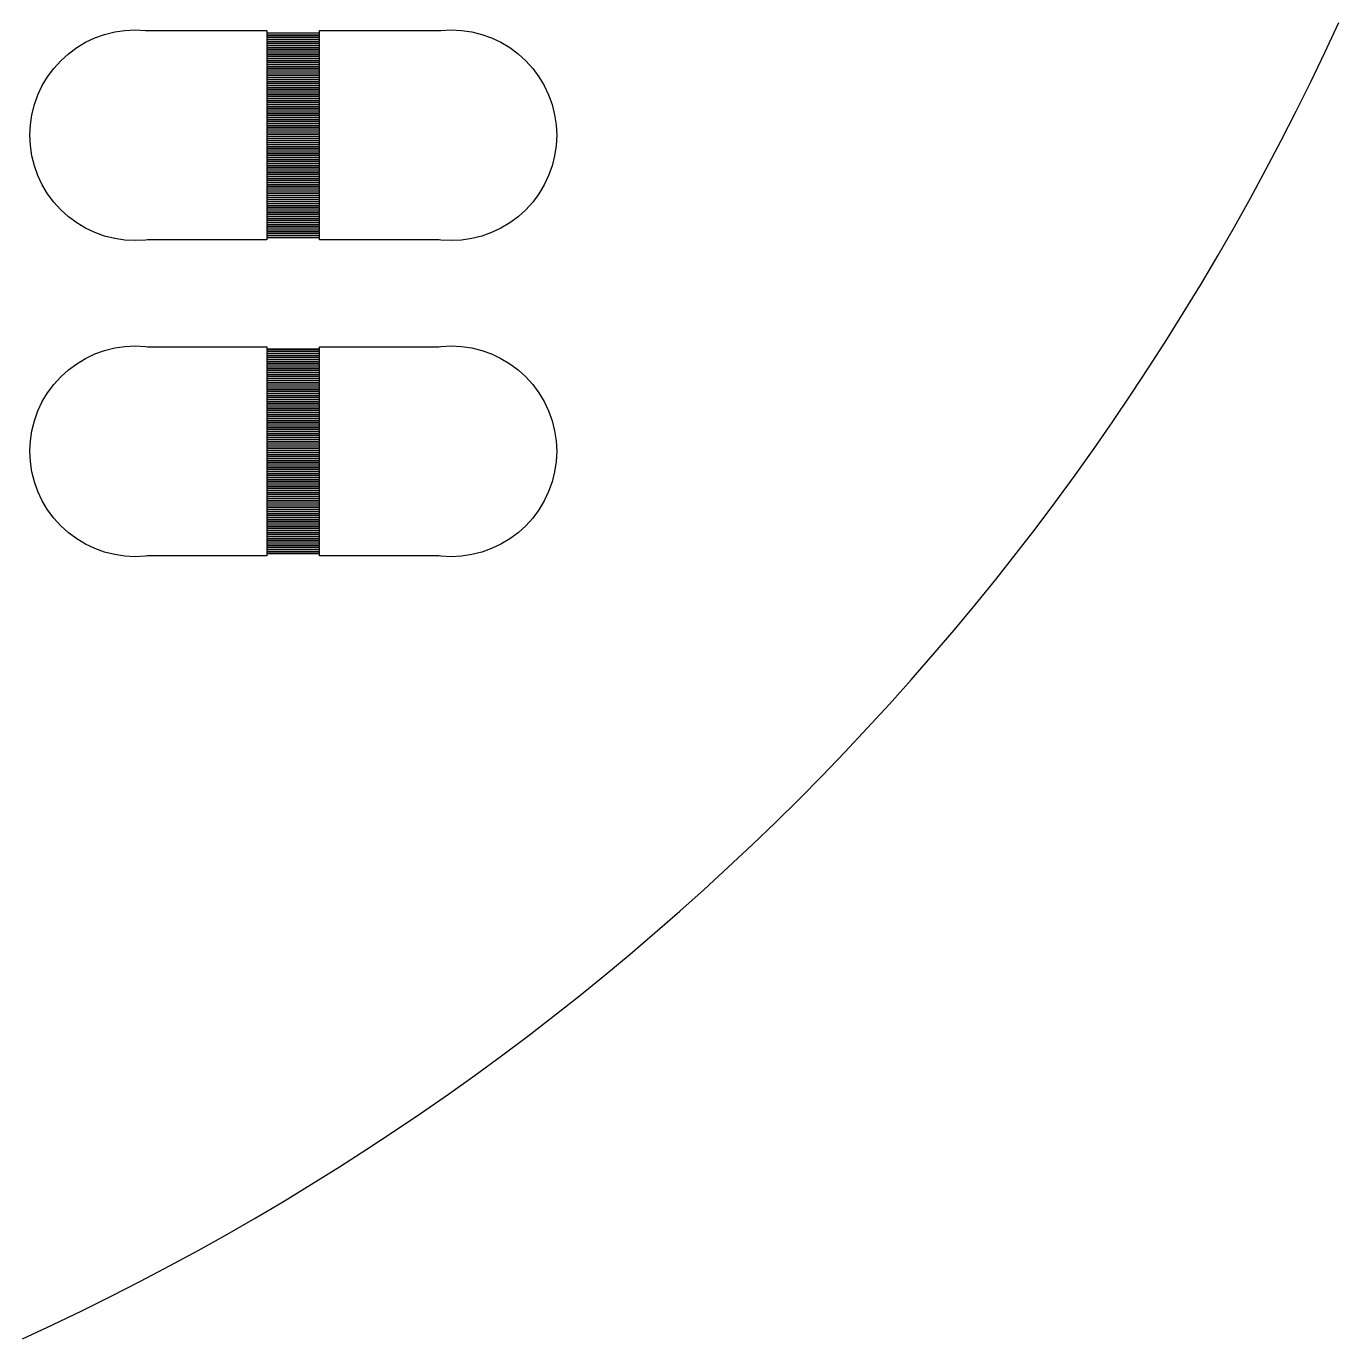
# Model space of a CAD drawing. Extents: x -18 to 83, y -18 to 83.
# Drawn here: x 53.43 to 78.34, y -13.84 to 11.07 of the extents above; entities that cross this region are included whole.
import ezdxf

# ---------------------------------------------------------------- set-up
doc = ezdxf.new("R2010")
doc.units = 0

msp = doc.modelspace()

# ---------------------------------------------------------------- linework, layer by layer
for p, q in [((55.1098, 10.9616), (55.304, 10.9904)), ((55.304, 10.9904), (55.5, 11)), ((55.5, 11), (55.696, 10.9904)), ((55.696, 10.9904), (55.7323, 10.985)), ((55.7323, 10.985), (58, 10.985)), ((58, 10.985), (58, 10.945)), ((59, 10.945), (59, 10.985)), ((59, 10.985), (61.2677, 10.985)), ((61.2677, 10.985), (61.304, 10.9904)), ((61.304, 10.9904), (61.5, 11)), ((61.5, 11), (61.696, 10.9904)), ((61.696, 10.9904), (61.8902, 10.9616)), ((78.0822, 10.573), (78.3448, 11.137)), ((54.3889, 10.6629), (54.5572, 10.7638)), ((54.5572, 10.7638), (54.7346, 10.8477)), ((54.7346, 10.8477), (54.9194, 10.9139)), ((54.9194, 10.9139), (55.1098, 10.9616)), ((58, 10.945), (59, 10.945)), ((59, 10.935), (58, 10.935)), ((58, 10.935), (58, 10.905)), ((58, 10.905), (59, 10.905)), ((59, 10.895), (58, 10.895)), ((58, 10.895), (58, 10.865)), ((58, 10.865), (59, 10.865)), ((59, 10.855), (58, 10.855)), ((58, 10.855), (58, 10.825)), ((58, 10.825), (59, 10.825)), ((59, 10.815), (58, 10.815)), ((58, 10.815), (58, 10.785)), ((58, 10.785), (59, 10.785)), ((59, 10.775), (58, 10.775)), ((58, 10.775), (58, 10.745)), ((58, 10.745), (59, 10.745)), ((59, 10.735), (58, 10.735)), ((58, 10.735), (58, 10.705)), ((59, 10.905), (59, 10.935)), ((59, 10.865), (59, 10.895)), ((59, 10.825), (59, 10.855)), ((59, 10.785), (59, 10.815)), ((59, 10.745), (59, 10.775)), ((59, 10.705), (59, 10.735)), ((61.8902, 10.9616), (62.0806, 10.9139)), ((62.0806, 10.9139), (62.2654, 10.8477)), ((62.2654, 10.8477), (62.4428, 10.7638)), ((62.4428, 10.7638), (62.6111, 10.6629)), ((54.0858, 10.4142), (54.2312, 10.546)), ((54.2312, 10.546), (54.3889, 10.6629)), ((58, 10.705), (59, 10.705)), ((59, 10.695), (58, 10.695)), ((58, 10.695), (58, 10.665)), ((58, 10.665), (59, 10.665)), ((59, 10.655), (58, 10.655)), ((58, 10.655), (58, 10.625)), ((58, 10.625), (59, 10.625)), ((59, 10.615), (58, 10.615)), ((58, 10.615), (58, 10.585)), ((58, 10.585), (59, 10.585)), ((59, 10.575), (58, 10.575)), ((58, 10.575), (58, 10.545)), ((58, 10.545), (59, 10.545)), ((59, 10.535), (58, 10.535)), ((58, 10.535), (58, 10.505)), ((58, 10.505), (59, 10.505)), ((59, 10.495), (58, 10.495)), ((58, 10.495), (58, 10.465)), ((58, 10.465), (59, 10.465)), ((59, 10.665), (59, 10.695)), ((59, 10.625), (59, 10.655)), ((59, 10.585), (59, 10.615)), ((59, 10.545), (59, 10.575)), ((59, 10.505), (59, 10.535)), ((59, 10.465), (59, 10.495)), ((62.6111, 10.6629), (62.7688, 10.546)), ((62.7688, 10.546), (62.9142, 10.4142)), ((77.8128, 10.0121), (78.0822, 10.573)), ((53.8371, 10.1111), (53.954, 10.2688)), ((53.954, 10.2688), (54.0858, 10.4142)), ((59, 10.455), (58, 10.455)), ((58, 10.455), (58, 10.425)), ((58, 10.425), (59, 10.425)), ((59, 10.415), (58, 10.415)), ((58, 10.415), (58, 10.385)), ((58, 10.385), (59, 10.385)), ((59, 10.375), (58, 10.375)), ((58, 10.375), (58, 10.345)), ((58, 10.345), (59, 10.345)), ((59, 10.335), (58, 10.335)), ((58, 10.335), (58, 10.305)), ((58, 10.305), (59, 10.305)), ((59, 10.295), (58, 10.295)), ((58, 10.295), (58, 10.265)), ((58, 10.265), (59, 10.265)), ((59, 10.255), (58, 10.255)), ((58, 10.255), (58, 10.225)), ((58, 10.225), (59, 10.225)), ((59, 10.215), (58, 10.215)), ((58, 10.215), (58, 10.185)), ((59, 10.425), (59, 10.455)), ((59, 10.385), (59, 10.415)), ((59, 10.345), (59, 10.375)), ((59, 10.305), (59, 10.335)), ((59, 10.265), (59, 10.295)), ((59, 10.225), (59, 10.255)), ((59, 10.185), (59, 10.215)), ((62.9142, 10.4142), (63.046, 10.2688)), ((63.046, 10.2688), (63.1629, 10.1111)), ((53.7362, 9.94278), (53.8371, 10.1111)), ((58, 10.185), (59, 10.185)), ((59, 10.175), (58, 10.175)), ((58, 10.175), (58, 10.145)), ((58, 10.145), (59, 10.145)), ((59, 10.135), (58, 10.135)), ((58, 10.135), (58, 10.105)), ((58, 10.105), (59, 10.105)), ((59, 10.095), (58, 10.095)), ((58, 10.095), (58, 10.065)), ((58, 10.065), (59, 10.065)), ((59, 10.055), (58, 10.055)), ((58, 10.055), (58, 10.025)), ((58, 10.025), (59, 10.025)), ((59, 10.015), (58, 10.015)), ((58, 10.015), (58, 9.98499)), ((58, 9.98499), (59, 9.98499)), ((59, 9.97499), (58, 9.97499)), ((58, 9.97499), (58, 9.94499)), ((59, 10.145), (59, 10.175)), ((59, 10.105), (59, 10.135)), ((59, 10.065), (59, 10.095)), ((59, 10.025), (59, 10.055)), ((59, 9.98499), (59, 10.015)), ((59, 9.94499), (59, 9.97499)), ((63.1629, 10.1111), (63.2638, 9.94278)), ((77.5365, 9.4547), (77.8128, 10.0121)), ((53.5861, 9.58057), (53.6523, 9.76537)), ((53.6523, 9.76537), (53.7362, 9.94278)), ((58, 9.94499), (59, 9.94499)), ((59, 9.935), (58, 9.935)), ((58, 9.935), (58, 9.905)), ((58, 9.905), (59, 9.905)), ((59, 9.89499), (58, 9.89499)), ((58, 9.89499), (58, 9.86499)), ((58, 9.86499), (59, 9.86499)), ((59, 9.855), (58, 9.855)), ((58, 9.855), (58, 9.825)), ((58, 9.825), (59, 9.825)), ((59, 9.81499), (58, 9.81499)), ((58, 9.81499), (58, 9.78499)), ((58, 9.78499), (59, 9.78499)), ((59, 9.77499), (58, 9.77499)), ((58, 9.77499), (58, 9.745)), ((58, 9.745), (59, 9.745)), ((59, 9.73499), (58, 9.73499)), ((58, 9.73499), (58, 9.70499)), ((59, 9.905), (59, 9.935)), ((59, 9.86499), (59, 9.89499)), ((59, 9.825), (59, 9.855)), ((59, 9.78499), (59, 9.81499)), ((59, 9.745), (59, 9.77499)), ((59, 9.70499), (59, 9.73499)), ((63.2638, 9.94278), (63.3477, 9.76537)), ((63.3477, 9.76537), (63.4139, 9.58057)), ((53.5384, 9.39017), (53.5861, 9.58057)), ((58, 9.70499), (59, 9.70499)), ((59, 9.69499), (58, 9.69499)), ((58, 9.69499), (58, 9.66499)), ((58, 9.66499), (59, 9.66499)), ((59, 9.655), (58, 9.655)), ((58, 9.655), (58, 9.625)), ((58, 9.625), (59, 9.625)), ((59, 9.61499), (58, 9.61499)), ((58, 9.61499), (58, 9.58499)), ((58, 9.58499), (59, 9.58499)), ((59, 9.575), (58, 9.575)), ((58, 9.575), (58, 9.545)), ((58, 9.545), (59, 9.545)), ((59, 9.53499), (58, 9.53499)), ((58, 9.53499), (58, 9.50499)), ((58, 9.50499), (59, 9.50499)), ((59, 9.495), (58, 9.495)), ((58, 9.495), (58, 9.465)), ((59, 9.66499), (59, 9.69499)), ((59, 9.625), (59, 9.655)), ((59, 9.58499), (59, 9.61499)), ((59, 9.545), (59, 9.575)), ((59, 9.50499), (59, 9.53499)), ((59, 9.465), (59, 9.495)), ((63.4139, 9.58057), (63.4616, 9.39017)), ((53.5096, 9.19603), (53.5384, 9.39017)), ((58, 9.465), (59, 9.465)), ((59, 9.45499), (58, 9.45499)), ((58, 9.45499), (58, 9.42499)), ((58, 9.42499), (59, 9.42499)), ((59, 9.41499), (58, 9.41499)), ((58, 9.41499), (58, 9.38499)), ((58, 9.38499), (59, 9.38499)), ((59, 9.375), (58, 9.375)), ((58, 9.375), (58, 9.34499)), ((58, 9.34499), (59, 9.34499)), ((59, 9.33499), (58, 9.33499)), ((58, 9.33499), (58, 9.30499)), ((58, 9.30499), (59, 9.30499)), ((59, 9.295), (58, 9.295)), ((58, 9.295), (58, 9.265)), ((58, 9.265), (59, 9.265)), ((59, 9.25499), (58, 9.25499)), ((58, 9.25499), (58, 9.22499)), ((58, 9.22499), (59, 9.22499)), ((59, 9.42499), (59, 9.45499)), ((59, 9.38499), (59, 9.41499)), ((59, 9.34499), (59, 9.375)), ((59, 9.30499), (59, 9.33499)), ((59, 9.265), (59, 9.295)), ((59, 9.22499), (59, 9.25499)), ((63.4616, 9.39017), (63.4904, 9.19603)), ((77.2533, 8.90068), (77.5365, 9.4547)), ((53.5, 9), (53.5096, 9.19603)), ((53.5096, 8.80397), (53.5, 9)), ((59, 9.215), (58, 9.215)), ((58, 9.215), (58, 9.185)), ((58, 9.185), (59, 9.185)), ((59, 9.17499), (58, 9.17499)), ((58, 9.17499), (58, 9.14499)), ((58, 9.14499), (59, 9.14499)), ((59, 9.13499), (58, 9.13499)), ((58, 9.13499), (58, 9.105)), ((58, 9.105), (59, 9.105)), ((59, 9.09499), (58, 9.09499)), ((58, 9.09499), (58, 9.06499)), ((58, 9.06499), (59, 9.06499)), ((59, 9.05499), (58, 9.05499)), ((58, 9.05499), (58, 9.02499)), ((58, 9.02499), (59, 9.02499)), ((59, 9.015), (58, 9.015)), ((58, 9.015), (58, 8.985)), ((58, 8.985), (59, 8.985)), ((59, 8.97501), (58, 8.97501)), ((58, 8.97501), (58, 8.94501)), ((59, 9.185), (59, 9.215)), ((59, 9.14499), (59, 9.17499)), ((59, 9.105), (59, 9.13499)), ((59, 9.06499), (59, 9.09499)), ((59, 9.02499), (59, 9.05499)), ((59, 8.985), (59, 9.015)), ((59, 8.94501), (59, 8.97501)), ((63.4904, 9.19603), (63.5, 9)), ((63.5, 9), (63.4904, 8.80397)), ((53.5384, 8.60983), (53.5096, 8.80397)), ((58, 8.94501), (59, 8.94501)), ((59, 8.93501), (58, 8.93501)), ((58, 8.93501), (58, 8.90501)), ((58, 8.90501), (59, 8.90501)), ((59, 8.895), (58, 8.895)), ((58, 8.895), (58, 8.86501)), ((58, 8.86501), (59, 8.86501)), ((59, 8.85501), (58, 8.85501)), ((58, 8.85501), (58, 8.82501)), ((58, 8.82501), (59, 8.82501)), ((59, 8.815), (58, 8.815)), ((58, 8.815), (58, 8.785)), ((58, 8.785), (59, 8.785)), ((59, 8.77501), (58, 8.77501)), ((58, 8.77501), (58, 8.74501)), ((58, 8.74501), (59, 8.74501)), ((59, 8.735), (58, 8.735)), ((58, 8.735), (58, 8.705)), ((59, 8.90501), (59, 8.93501)), ((59, 8.86501), (59, 8.895)), ((59, 8.82501), (59, 8.85501)), ((59, 8.785), (59, 8.815)), ((59, 8.74501), (59, 8.77501)), ((59, 8.705), (59, 8.735)), ((63.4904, 8.80397), (63.4616, 8.60983)), ((76.9634, 8.35017), (77.2533, 8.90068)), ((53.5861, 8.41943), (53.5384, 8.60983)), ((58, 8.705), (59, 8.705)), ((59, 8.69501), (58, 8.69501)), ((58, 8.69501), (58, 8.66501)), ((58, 8.66501), (59, 8.66501)), ((59, 8.65501), (58, 8.65501)), ((58, 8.65501), (58, 8.625)), ((58, 8.625), (59, 8.625)), ((59, 8.61501), (58, 8.61501)), ((58, 8.61501), (58, 8.58501)), ((58, 8.58501), (59, 8.58501)), ((59, 8.57501), (58, 8.57501)), ((58, 8.57501), (58, 8.54501)), ((58, 8.54501), (59, 8.54501)), ((59, 8.535), (58, 8.535)), ((58, 8.535), (58, 8.505)), ((58, 8.505), (59, 8.505)), ((59, 8.49501), (58, 8.49501)), ((58, 8.49501), (58, 8.46501)), ((59, 8.66501), (59, 8.69501)), ((59, 8.625), (59, 8.65501)), ((59, 8.58501), (59, 8.61501)), ((59, 8.54501), (59, 8.57501)), ((59, 8.505), (59, 8.535)), ((59, 8.46501), (59, 8.49501)), ((63.4616, 8.60983), (63.4139, 8.41943)), ((53.6523, 8.23463), (53.5861, 8.41943)), ((53.7362, 8.05722), (53.6523, 8.23463)), ((58, 8.46501), (59, 8.46501)), ((59, 8.455), (58, 8.455)), ((58, 8.455), (58, 8.425)), ((58, 8.425), (59, 8.425)), ((59, 8.41501), (58, 8.41501)), ((58, 8.41501), (58, 8.38501)), ((58, 8.38501), (59, 8.38501)), ((59, 8.375), (58, 8.375)), ((58, 8.375), (58, 8.345)), ((58, 8.345), (59, 8.345)), ((59, 8.33501), (58, 8.33501)), ((58, 8.33501), (58, 8.30501)), ((58, 8.30501), (59, 8.30501)), ((59, 8.29501), (58, 8.29501)), ((58, 8.29501), (58, 8.26501)), ((58, 8.26501), (59, 8.26501)), ((59, 8.255), (58, 8.255)), ((58, 8.255), (58, 8.22501)), ((58, 8.22501), (59, 8.22501)), ((59, 8.425), (59, 8.455)), ((59, 8.38501), (59, 8.41501)), ((59, 8.345), (59, 8.375)), ((59, 8.30501), (59, 8.33501)), ((59, 8.26501), (59, 8.29501)), ((59, 8.22501), (59, 8.255)), ((63.3477, 8.23463), (63.2638, 8.05722)), ((63.4139, 8.41943), (63.3477, 8.23463)), ((76.6667, 7.80327), (76.9634, 8.35017)), ((53.8371, 7.88887), (53.7362, 8.05722)), ((59, 8.21501), (58, 8.21501)), ((58, 8.21501), (58, 8.18501)), ((58, 8.18501), (59, 8.18501)), ((59, 8.175), (58, 8.175)), ((58, 8.175), (58, 8.145)), ((58, 8.145), (59, 8.145)), ((59, 8.13501), (58, 8.13501)), ((58, 8.13501), (58, 8.10501)), ((58, 8.10501), (59, 8.10501)), ((59, 8.095), (58, 8.095)), ((58, 8.095), (58, 8.065)), ((58, 8.065), (59, 8.065)), ((59, 8.05501), (58, 8.05501)), ((58, 8.05501), (58, 8.02501)), ((58, 8.02501), (59, 8.02501)), ((59, 8.01501), (58, 8.01501)), ((58, 8.01501), (58, 7.985)), ((58, 7.985), (59, 7.985)), ((59, 7.97501), (58, 7.97501)), ((58, 7.97501), (58, 7.94501)), ((59, 8.18501), (59, 8.21501)), ((59, 8.145), (59, 8.175)), ((59, 8.10501), (59, 8.13501)), ((59, 8.065), (59, 8.095)), ((59, 8.02501), (59, 8.05501)), ((59, 7.985), (59, 8.01501)), ((59, 7.94501), (59, 7.97501)), ((63.2638, 8.05722), (63.1629, 7.88887)), ((53.954, 7.73122), (53.8371, 7.88887)), ((54.0858, 7.5858), (53.954, 7.73122)), ((58, 7.94501), (59, 7.94501)), ((59, 7.93501), (58, 7.93501)), ((58, 7.93501), (58, 7.90501)), ((58, 7.90501), (59, 7.90501)), ((59, 7.895), (58, 7.895)), ((58, 7.895), (58, 7.86501)), ((58, 7.86501), (59, 7.86501)), ((59, 7.85501), (58, 7.85501)), ((58, 7.85501), (58, 7.82501)), ((58, 7.82501), (59, 7.82501)), ((59, 7.815), (58, 7.815)), ((58, 7.815), (58, 7.785)), ((58, 7.785), (59, 7.785)), ((59, 7.77501), (58, 7.77501)), ((58, 7.77501), (58, 7.74501)), ((58, 7.74501), (59, 7.74501)), ((59, 7.735), (58, 7.735)), ((58, 7.735), (58, 7.705)), ((59, 7.90501), (59, 7.93501)), ((59, 7.86501), (59, 7.895)), ((59, 7.82501), (59, 7.85501)), ((59, 7.785), (59, 7.815)), ((59, 7.74501), (59, 7.77501)), ((59, 7.705), (59, 7.735)), ((63.046, 7.73122), (62.9142, 7.5858)), ((63.1629, 7.88887), (63.046, 7.73122)), ((76.3634, 7.26006), (76.6667, 7.80327)), ((54.2312, 7.45398), (54.0858, 7.5858)), ((58, 7.705), (59, 7.705)), ((59, 7.69501), (58, 7.69501)), ((58, 7.69501), (58, 7.66501)), ((58, 7.66501), (59, 7.66501)), ((59, 7.65501), (58, 7.65501)), ((58, 7.65501), (58, 7.625)), ((58, 7.625), (59, 7.625)), ((59, 7.61501), (58, 7.61501)), ((58, 7.61501), (58, 7.58501)), ((58, 7.58501), (59, 7.58501)), ((59, 7.57501), (58, 7.57501)), ((58, 7.57501), (58, 7.54501)), ((58, 7.54501), (59, 7.54501)), ((59, 7.535), (58, 7.535)), ((58, 7.535), (58, 7.505)), ((58, 7.505), (59, 7.505)), ((59, 7.49501), (58, 7.49501)), ((58, 7.49501), (58, 7.46501)), ((59, 7.66501), (59, 7.69501)), ((59, 7.625), (59, 7.65501)), ((59, 7.58501), (59, 7.61501)), ((59, 7.54501), (59, 7.57501)), ((59, 7.505), (59, 7.535)), ((59, 7.46501), (59, 7.49501)), ((62.9142, 7.5858), (62.7688, 7.45398)), ((54.3889, 7.33707), (54.2312, 7.45398)), ((54.5572, 7.23616), (54.3889, 7.33707)), ((54.7346, 7.15225), (54.5572, 7.23616)), ((58, 7.46501), (59, 7.46501)), ((59, 7.455), (58, 7.455)), ((58, 7.455), (58, 7.425)), ((58, 7.425), (59, 7.425)), ((59, 7.41501), (58, 7.41501)), ((58, 7.41501), (58, 7.38501)), ((58, 7.38501), (59, 7.38501)), ((59, 7.375), (58, 7.375)), ((58, 7.375), (58, 7.345)), ((58, 7.345), (59, 7.345)), ((59, 7.33501), (58, 7.33501)), ((58, 7.33501), (58, 7.30501)), ((58, 7.30501), (59, 7.30501)), ((59, 7.29501), (58, 7.29501)), ((58, 7.29501), (58, 7.26501)), ((58, 7.26501), (59, 7.26501)), ((59, 7.255), (58, 7.255)), ((58, 7.255), (58, 7.22501)), ((58, 7.22501), (59, 7.22501)), ((59, 7.425), (59, 7.455)), ((59, 7.38501), (59, 7.41501)), ((59, 7.345), (59, 7.375)), ((59, 7.30501), (59, 7.33501)), ((59, 7.26501), (59, 7.29501)), ((59, 7.22501), (59, 7.255)), ((62.4428, 7.23616), (62.2654, 7.15225)), ((62.6111, 7.33707), (62.4428, 7.23616)), ((62.7688, 7.45398), (62.6111, 7.33707)), ((76.0534, 6.7206), (76.3634, 7.26006)), ((54.9194, 7.08612), (54.7346, 7.15225)), ((55.1098, 7.03844), (54.9194, 7.08612)), ((55.304, 7.00964), (55.1098, 7.03844)), ((55.5, 7), (55.304, 7.00964)), ((55.696, 7.00964), (55.5, 7)), ((55.7323, 7.01501), (55.696, 7.00964)), ((58, 7.01501), (55.7323, 7.01501)), ((59, 7.21501), (58, 7.21501)), ((58, 7.21501), (58, 7.18501)), ((58, 7.18501), (59, 7.18501)), ((59, 7.175), (58, 7.175)), ((58, 7.175), (58, 7.145)), ((58, 7.145), (59, 7.145)), ((59, 7.13501), (58, 7.13501)), ((58, 7.13501), (58, 7.10501)), ((58, 7.10501), (59, 7.10501)), ((59, 7.095), (58, 7.095)), ((58, 7.095), (58, 7.065)), ((58, 7.065), (59, 7.065)), ((59, 7.05501), (58, 7.05501)), ((58, 7.05501), (58, 7.01501)), ((59, 7.18501), (59, 7.21501)), ((59, 7.145), (59, 7.175)), ((59, 7.10501), (59, 7.13501)), ((59, 7.065), (59, 7.095)), ((59, 7.01501), (59, 7.05501)), ((61.2677, 7.01501), (59, 7.01501)), ((61.304, 7.00964), (61.2677, 7.01501)), ((61.5, 7), (61.304, 7.00964)), ((61.696, 7.00964), (61.5, 7)), ((61.8902, 7.03844), (61.696, 7.00964)), ((62.0806, 7.08612), (61.8902, 7.03844)), ((62.2654, 7.15225), (62.0806, 7.08612)), ((75.7368, 6.18498), (76.0534, 6.7206)), ((75.4137, 5.65329), (75.7368, 6.18498)), ((75.0841, 5.12561), (75.4137, 5.65329)), ((55.1098, 4.96156), (55.304, 4.99036)), ((55.304, 4.99036), (55.5, 5)), ((55.5, 5), (55.696, 4.99036)), ((55.696, 4.99036), (55.7323, 4.98499)), ((55.7323, 4.98499), (58, 4.98499)), ((58, 4.98499), (58, 4.94499)), ((59, 4.94499), (59, 4.98499)), ((59, 4.98499), (61.2677, 4.98499)), ((61.2677, 4.98499), (61.304, 4.99036)), ((61.304, 4.99036), (61.5, 5)), ((61.5, 5), (61.696, 4.99036)), ((61.696, 4.99036), (61.8902, 4.96156)), ((74.748, 4.60202), (75.0841, 5.12561)), ((54.3889, 4.66293), (54.5572, 4.76384)), ((54.5572, 4.76384), (54.7346, 4.84775)), ((54.7346, 4.84775), (54.9194, 4.91388)), ((54.9194, 4.91388), (55.1098, 4.96156)), ((58, 4.94499), (59, 4.94499)), ((59, 4.935), (58, 4.935)), ((58, 4.935), (58, 4.905)), ((58, 4.905), (59, 4.905)), ((59, 4.89499), (58, 4.89499)), ((58, 4.89499), (58, 4.86499)), ((58, 4.86499), (59, 4.86499)), ((59, 4.855), (58, 4.855)), ((58, 4.855), (58, 4.825)), ((58, 4.825), (59, 4.825)), ((59, 4.81499), (58, 4.81499)), ((58, 4.81499), (58, 4.78499)), ((58, 4.78499), (59, 4.78499)), ((59, 4.77499), (58, 4.77499)), ((58, 4.77499), (58, 4.745)), ((58, 4.745), (59, 4.745)), ((59, 4.73499), (58, 4.73499)), ((58, 4.73499), (58, 4.70499)), ((59, 4.905), (59, 4.935)), ((59, 4.86499), (59, 4.89499)), ((59, 4.825), (59, 4.855)), ((59, 4.78499), (59, 4.81499)), ((59, 4.745), (59, 4.77499)), ((59, 4.70499), (59, 4.73499)), ((61.8902, 4.96156), (62.0806, 4.91388)), ((62.0806, 4.91388), (62.2654, 4.84775)), ((62.2654, 4.84775), (62.4428, 4.76384)), ((62.4428, 4.76384), (62.6111, 4.66293)), ((54.0858, 4.4142), (54.2312, 4.54602)), ((54.2312, 4.54602), (54.3889, 4.66293)), ((58, 4.70499), (59, 4.70499)), ((59, 4.69499), (58, 4.69499)), ((58, 4.69499), (58, 4.66499)), ((58, 4.66499), (59, 4.66499)), ((59, 4.655), (58, 4.655)), ((58, 4.655), (58, 4.625)), ((58, 4.625), (59, 4.625)), ((59, 4.61499), (58, 4.61499)), ((58, 4.61499), (58, 4.58499)), ((58, 4.58499), (59, 4.58499)), ((59, 4.575), (58, 4.575)), ((58, 4.575), (58, 4.545)), ((58, 4.545), (59, 4.545)), ((59, 4.53499), (58, 4.53499)), ((58, 4.53499), (58, 4.50499)), ((58, 4.50499), (59, 4.50499)), ((59, 4.495), (58, 4.495)), ((58, 4.495), (58, 4.465)), ((59, 4.66499), (59, 4.69499)), ((59, 4.625), (59, 4.655)), ((59, 4.58499), (59, 4.61499)), ((59, 4.545), (59, 4.575)), ((59, 4.50499), (59, 4.53499)), ((59, 4.465), (59, 4.495)), ((62.6111, 4.66293), (62.7688, 4.54602)), ((62.7688, 4.54602), (62.9142, 4.4142)), ((74.4055, 4.08258), (74.748, 4.60202)), ((53.8371, 4.11113), (53.954, 4.26878)), ((53.954, 4.26878), (54.0858, 4.4142)), ((58, 4.465), (59, 4.465)), ((59, 4.45499), (58, 4.45499)), ((58, 4.45499), (58, 4.42499)), ((58, 4.42499), (59, 4.42499)), ((59, 4.41499), (58, 4.41499)), ((58, 4.41499), (58, 4.38499)), ((58, 4.38499), (59, 4.38499)), ((59, 4.375), (58, 4.375)), ((58, 4.375), (58, 4.34499)), ((58, 4.34499), (59, 4.34499)), ((59, 4.33499), (58, 4.33499)), ((58, 4.33499), (58, 4.30499)), ((58, 4.30499), (59, 4.30499)), ((59, 4.295), (58, 4.295)), ((58, 4.295), (58, 4.265)), ((58, 4.265), (59, 4.265)), ((59, 4.25499), (58, 4.25499)), ((58, 4.25499), (58, 4.22499)), ((59, 4.42499), (59, 4.45499)), ((59, 4.38499), (59, 4.41499)), ((59, 4.34499), (59, 4.375)), ((59, 4.30499), (59, 4.33499)), ((59, 4.265), (59, 4.295)), ((59, 4.22499), (59, 4.25499)), ((62.9142, 4.4142), (63.046, 4.26878)), ((63.046, 4.26878), (63.1629, 4.11113)), ((53.7362, 3.94278), (53.8371, 4.11113)), ((58, 4.22499), (59, 4.22499)), ((59, 4.215), (58, 4.215)), ((58, 4.215), (58, 4.185)), ((58, 4.185), (59, 4.185)), ((59, 4.17499), (58, 4.17499)), ((58, 4.17499), (58, 4.14499)), ((58, 4.14499), (59, 4.14499)), ((59, 4.13499), (58, 4.13499)), ((58, 4.13499), (58, 4.105)), ((58, 4.105), (59, 4.105)), ((59, 4.09499), (58, 4.09499)), ((58, 4.09499), (58, 4.06499)), ((58, 4.06499), (59, 4.06499)), ((59, 4.05499), (58, 4.05499)), ((58, 4.05499), (58, 4.02499)), ((58, 4.02499), (59, 4.02499)), ((59, 4.015), (58, 4.015)), ((58, 4.015), (58, 3.98499)), ((59, 4.185), (59, 4.215)), ((59, 4.14499), (59, 4.17499)), ((59, 4.105), (59, 4.13499)), ((59, 4.06499), (59, 4.09499)), ((59, 4.02499), (59, 4.05499)), ((59, 3.98499), (59, 4.015)), ((63.1629, 4.11113), (63.2638, 3.94278)), ((74.0567, 3.56738), (74.4055, 4.08258)), ((53.5861, 3.58057), (53.6523, 3.76537)), ((53.6523, 3.76537), (53.7362, 3.94278)), ((58, 3.98499), (59, 3.98499)), ((59, 3.97499), (58, 3.97499)), ((58, 3.97499), (58, 3.94499)), ((58, 3.94499), (59, 3.94499)), ((59, 3.935), (58, 3.935)), ((58, 3.935), (58, 3.905)), ((58, 3.905), (59, 3.905)), ((59, 3.89499), (58, 3.89499)), ((58, 3.89499), (58, 3.86499)), ((58, 3.86499), (59, 3.86499)), ((59, 3.855), (58, 3.855)), ((58, 3.855), (58, 3.825)), ((58, 3.825), (59, 3.825)), ((59, 3.81499), (58, 3.81499)), ((58, 3.81499), (58, 3.78499)), ((58, 3.78499), (59, 3.78499)), ((59, 3.77499), (58, 3.77499)), ((58, 3.77499), (58, 3.745)), ((58, 3.745), (59, 3.745)), ((59, 3.94499), (59, 3.97499)), ((59, 3.905), (59, 3.935)), ((59, 3.86499), (59, 3.89499)), ((59, 3.825), (59, 3.855)), ((59, 3.78499), (59, 3.81499)), ((59, 3.745), (59, 3.77499)), ((63.2638, 3.94278), (63.3477, 3.76537)), ((63.3477, 3.76537), (63.4139, 3.58057)), ((53.5384, 3.39017), (53.5861, 3.58057)), ((59, 3.73499), (58, 3.73499)), ((58, 3.73499), (58, 3.70499)), ((58, 3.70499), (59, 3.70499)), ((59, 3.69499), (58, 3.69499)), ((58, 3.69499), (58, 3.66499)), ((58, 3.66499), (59, 3.66499)), ((59, 3.655), (58, 3.655)), ((58, 3.655), (58, 3.625)), ((58, 3.625), (59, 3.625)), ((59, 3.61499), (58, 3.61499)), ((58, 3.61499), (58, 3.58499)), ((58, 3.58499), (59, 3.58499)), ((59, 3.575), (58, 3.575)), ((58, 3.575), (58, 3.545)), ((58, 3.545), (59, 3.545)), ((59, 3.53499), (58, 3.53499)), ((58, 3.53499), (58, 3.50499)), ((58, 3.50499), (59, 3.50499)), ((59, 3.495), (58, 3.495)), ((58, 3.495), (58, 3.465)), ((59, 3.70499), (59, 3.73499)), ((59, 3.66499), (59, 3.69499)), ((59, 3.625), (59, 3.655)), ((59, 3.58499), (59, 3.61499)), ((59, 3.545), (59, 3.575)), ((59, 3.50499), (59, 3.53499)), ((59, 3.465), (59, 3.495)), ((63.4139, 3.58057), (63.4616, 3.39017)), ((73.7015, 3.05652), (74.0567, 3.56738)), ((53.5096, 3.19603), (53.5384, 3.39017)), ((58, 3.465), (59, 3.465)), ((59, 3.45499), (58, 3.45499)), ((58, 3.45499), (58, 3.42499)), ((58, 3.42499), (59, 3.42499)), ((59, 3.41499), (58, 3.41499)), ((58, 3.41499), (58, 3.38499)), ((58, 3.38499), (59, 3.38499)), ((59, 3.375), (58, 3.375)), ((58, 3.375), (58, 3.34499)), ((58, 3.34499), (59, 3.34499)), ((59, 3.33499), (58, 3.33499)), ((58, 3.33499), (58, 3.30499)), ((58, 3.30499), (59, 3.30499)), ((59, 3.295), (58, 3.295)), ((58, 3.295), (58, 3.265)), ((58, 3.265), (59, 3.265)), ((59, 3.25499), (58, 3.25499)), ((58, 3.25499), (58, 3.22499)), ((59, 3.42499), (59, 3.45499)), ((59, 3.38499), (59, 3.41499)), ((59, 3.34499), (59, 3.375)), ((59, 3.30499), (59, 3.33499)), ((59, 3.265), (59, 3.295)), ((59, 3.22499), (59, 3.25499)), ((63.4616, 3.39017), (63.4904, 3.19603)), ((53.5, 3), (53.5096, 3.19603)), ((53.5096, 2.80397), (53.5, 3)), ((58, 3.22499), (59, 3.22499)), ((59, 3.215), (58, 3.215)), ((58, 3.215), (58, 3.185)), ((58, 3.185), (59, 3.185)), ((59, 3.17499), (58, 3.17499)), ((58, 3.17499), (58, 3.14499)), ((58, 3.14499), (59, 3.14499)), ((59, 3.13499), (58, 3.13499)), ((58, 3.13499), (58, 3.105)), ((58, 3.105), (59, 3.105)), ((59, 3.09499), (58, 3.09499)), ((58, 3.09499), (58, 3.06499)), ((58, 3.06499), (59, 3.06499)), ((59, 3.05499), (58, 3.05499)), ((58, 3.05499), (58, 3.02499)), ((58, 3.02499), (59, 3.02499)), ((59, 3.015), (58, 3.015)), ((58, 3.015), (58, 2.985)), ((59, 3.185), (59, 3.215)), ((59, 3.14499), (59, 3.17499)), ((59, 3.105), (59, 3.13499)), ((59, 3.06499), (59, 3.09499)), ((59, 3.02499), (59, 3.05499)), ((59, 2.985), (59, 3.015)), ((63.4904, 3.19603), (63.5, 3)), ((63.5, 3), (63.4904, 2.80397)), ((73.3402, 2.55003), (73.7015, 3.05652)), ((53.5384, 2.60983), (53.5096, 2.80397)), ((58, 2.985), (59, 2.985)), ((59, 2.97501), (58, 2.97501)), ((58, 2.97501), (58, 2.94501)), ((58, 2.94501), (59, 2.94501)), ((59, 2.93501), (58, 2.93501)), ((58, 2.93501), (58, 2.90501)), ((58, 2.90501), (59, 2.90501)), ((59, 2.895), (58, 2.895)), ((58, 2.895), (58, 2.86501)), ((58, 2.86501), (59, 2.86501)), ((59, 2.85501), (58, 2.85501)), ((58, 2.85501), (58, 2.82501)), ((58, 2.82501), (59, 2.82501)), ((59, 2.815), (58, 2.815)), ((58, 2.815), (58, 2.785)), ((58, 2.785), (59, 2.785)), ((59, 2.77501), (58, 2.77501)), ((58, 2.77501), (58, 2.74501)), ((58, 2.74501), (59, 2.74501)), ((59, 2.94501), (59, 2.97501)), ((59, 2.90501), (59, 2.93501)), ((59, 2.86501), (59, 2.895)), ((59, 2.82501), (59, 2.85501)), ((59, 2.785), (59, 2.815)), ((59, 2.74501), (59, 2.77501)), ((63.4904, 2.80397), (63.4616, 2.60983)), ((53.5861, 2.41943), (53.5384, 2.60983)), ((59, 2.735), (58, 2.735)), ((58, 2.735), (58, 2.705)), ((58, 2.705), (59, 2.705)), ((59, 2.69501), (58, 2.69501)), ((58, 2.69501), (58, 2.66501)), ((58, 2.66501), (59, 2.66501)), ((59, 2.65501), (58, 2.65501)), ((58, 2.65501), (58, 2.625)), ((58, 2.625), (59, 2.625)), ((59, 2.61501), (58, 2.61501)), ((58, 2.61501), (58, 2.58501)), ((58, 2.58501), (59, 2.58501)), ((59, 2.57501), (58, 2.57501)), ((58, 2.57501), (58, 2.54501)), ((58, 2.54501), (59, 2.54501)), ((59, 2.535), (58, 2.535)), ((58, 2.535), (58, 2.505)), ((58, 2.505), (59, 2.505)), ((59, 2.49501), (58, 2.49501)), ((58, 2.49501), (58, 2.46501)), ((59, 2.705), (59, 2.735)), ((59, 2.66501), (59, 2.69501)), ((59, 2.625), (59, 2.65501)), ((59, 2.58501), (59, 2.61501)), ((59, 2.54501), (59, 2.57501)), ((59, 2.505), (59, 2.535)), ((59, 2.46501), (59, 2.49501)), ((63.4616, 2.60983), (63.4139, 2.41943)), ((72.9726, 2.04803), (73.3402, 2.55003)), ((53.6523, 2.23463), (53.5861, 2.41943)), ((58, 2.46501), (59, 2.46501)), ((59, 2.455), (58, 2.455)), ((58, 2.455), (58, 2.425)), ((58, 2.425), (59, 2.425)), ((59, 2.41501), (58, 2.41501)), ((58, 2.41501), (58, 2.38501)), ((58, 2.38501), (59, 2.38501)), ((59, 2.375), (58, 2.375)), ((58, 2.375), (58, 2.345)), ((58, 2.345), (59, 2.345)), ((59, 2.33501), (58, 2.33501)), ((58, 2.33501), (58, 2.30501)), ((58, 2.30501), (59, 2.30501)), ((59, 2.29501), (58, 2.29501)), ((58, 2.29501), (58, 2.26501)), ((58, 2.26501), (59, 2.26501)), ((59, 2.255), (58, 2.255)), ((58, 2.255), (58, 2.22501)), ((59, 2.425), (59, 2.455)), ((59, 2.38501), (59, 2.41501)), ((59, 2.345), (59, 2.375)), ((59, 2.30501), (59, 2.33501)), ((59, 2.26501), (59, 2.29501)), ((59, 2.22501), (59, 2.255)), ((63.4139, 2.41943), (63.3477, 2.23463)), ((53.7362, 2.05722), (53.6523, 2.23463)), ((53.8371, 1.88887), (53.7362, 2.05722)), ((58, 2.22501), (59, 2.22501)), ((59, 2.21501), (58, 2.21501)), ((58, 2.21501), (58, 2.18501)), ((58, 2.18501), (59, 2.18501)), ((59, 2.175), (58, 2.175)), ((58, 2.175), (58, 2.145)), ((58, 2.145), (59, 2.145)), ((59, 2.13501), (58, 2.13501)), ((58, 2.13501), (58, 2.10501)), ((58, 2.10501), (59, 2.10501)), ((59, 2.095), (58, 2.095)), ((58, 2.095), (58, 2.065)), ((58, 2.065), (59, 2.065)), ((59, 2.05501), (58, 2.05501)), ((58, 2.05501), (58, 2.02501)), ((58, 2.02501), (59, 2.02501)), ((59, 2.01501), (58, 2.01501)), ((58, 2.01501), (58, 1.985)), ((59, 2.18501), (59, 2.21501)), ((59, 2.145), (59, 2.175)), ((59, 2.10501), (59, 2.13501)), ((59, 2.065), (59, 2.095)), ((59, 2.02501), (59, 2.05501)), ((59, 1.985), (59, 2.01501)), ((63.2638, 2.05722), (63.1629, 1.88887)), ((63.3477, 2.23463), (63.2638, 2.05722)), ((72.5989, 1.55058), (72.9726, 2.04803)), ((53.954, 1.73122), (53.8371, 1.88887)), ((58, 1.985), (59, 1.985)), ((59, 1.97501), (58, 1.97501)), ((58, 1.97501), (58, 1.94501)), ((58, 1.94501), (59, 1.94501)), ((59, 1.93501), (58, 1.93501)), ((58, 1.93501), (58, 1.90501)), ((58, 1.90501), (59, 1.90501)), ((59, 1.895), (58, 1.895)), ((58, 1.895), (58, 1.86501)), ((58, 1.86501), (59, 1.86501)), ((59, 1.85501), (58, 1.85501)), ((58, 1.85501), (58, 1.82501)), ((58, 1.82501), (59, 1.82501)), ((59, 1.815), (58, 1.815)), ((58, 1.815), (58, 1.785)), ((58, 1.785), (59, 1.785)), ((59, 1.77501), (58, 1.77501)), ((58, 1.77501), (58, 1.74501)), ((58, 1.74501), (59, 1.74501)), ((59, 1.94501), (59, 1.97501)), ((59, 1.90501), (59, 1.93501)), ((59, 1.86501), (59, 1.895)), ((59, 1.82501), (59, 1.85501)), ((59, 1.785), (59, 1.815)), ((59, 1.74501), (59, 1.77501)), ((63.1629, 1.88887), (63.046, 1.73122)), ((54.0858, 1.5858), (53.954, 1.73122)), ((54.2312, 1.45398), (54.0858, 1.5858)), ((59, 1.735), (58, 1.735)), ((58, 1.735), (58, 1.705)), ((58, 1.705), (59, 1.705)), ((59, 1.69501), (58, 1.69501)), ((58, 1.69501), (58, 1.66501)), ((58, 1.66501), (59, 1.66501)), ((59, 1.65501), (58, 1.65501)), ((58, 1.65501), (58, 1.625)), ((58, 1.625), (59, 1.625)), ((59, 1.61501), (58, 1.61501)), ((58, 1.61501), (58, 1.58501)), ((58, 1.58501), (59, 1.58501)), ((59, 1.57501), (58, 1.57501)), ((58, 1.57501), (58, 1.54501)), ((58, 1.54501), (59, 1.54501)), ((59, 1.535), (58, 1.535)), ((58, 1.535), (58, 1.505)), ((58, 1.505), (59, 1.505)), ((59, 1.49501), (58, 1.49501)), ((58, 1.49501), (58, 1.46501)), ((59, 1.705), (59, 1.735)), ((59, 1.66501), (59, 1.69501)), ((59, 1.625), (59, 1.65501)), ((59, 1.58501), (59, 1.61501)), ((59, 1.54501), (59, 1.57501)), ((59, 1.505), (59, 1.535)), ((59, 1.46501), (59, 1.49501)), ((62.9142, 1.5858), (62.7688, 1.45398)), ((63.046, 1.73122), (62.9142, 1.5858)), ((72.2192, 1.05775), (72.5989, 1.55058)), ((54.3889, 1.33707), (54.2312, 1.45398)), ((54.5572, 1.23616), (54.3889, 1.33707)), ((58, 1.46501), (59, 1.46501)), ((59, 1.455), (58, 1.455)), ((58, 1.455), (58, 1.425)), ((58, 1.425), (59, 1.425)), ((59, 1.41501), (58, 1.41501)), ((58, 1.41501), (58, 1.38501)), ((58, 1.38501), (59, 1.38501)), ((59, 1.375), (58, 1.375)), ((58, 1.375), (58, 1.345)), ((58, 1.345), (59, 1.345)), ((59, 1.33501), (58, 1.33501)), ((58, 1.33501), (58, 1.30501)), ((58, 1.30501), (59, 1.30501)), ((59, 1.29501), (58, 1.29501)), ((58, 1.29501), (58, 1.26501)), ((58, 1.26501), (59, 1.26501)), ((59, 1.255), (58, 1.255)), ((58, 1.255), (58, 1.22501)), ((59, 1.425), (59, 1.455)), ((59, 1.38501), (59, 1.41501)), ((59, 1.345), (59, 1.375)), ((59, 1.30501), (59, 1.33501)), ((59, 1.26501), (59, 1.29501)), ((59, 1.22501), (59, 1.255)), ((62.6111, 1.33707), (62.4428, 1.23616)), ((62.7688, 1.45398), (62.6111, 1.33707)), ((54.7346, 1.15225), (54.5572, 1.23616)), ((54.9194, 1.08612), (54.7346, 1.15225)), ((55.1098, 1.03844), (54.9194, 1.08612)), ((55.304, 1.00964), (55.1098, 1.03844)), ((55.5, 1), (55.304, 1.00964)), ((55.696, 1.00964), (55.5, 1)), ((55.7323, 1.01501), (55.696, 1.00964)), ((58, 1.01501), (55.7323, 1.01501)), ((58, 1.22501), (59, 1.22501)), ((59, 1.21501), (58, 1.21501)), ((58, 1.21501), (58, 1.18501)), ((58, 1.18501), (59, 1.18501)), ((59, 1.175), (58, 1.175)), ((58, 1.175), (58, 1.145)), ((58, 1.145), (59, 1.145)), ((59, 1.13501), (58, 1.13501)), ((58, 1.13501), (58, 1.10501)), ((58, 1.10501), (59, 1.10501)), ((59, 1.095), (58, 1.095)), ((58, 1.095), (58, 1.065)), ((58, 1.065), (59, 1.065)), ((59, 1.05501), (58, 1.05501)), ((58, 1.05501), (58, 1.01501)), ((59, 1.18501), (59, 1.21501)), ((59, 1.145), (59, 1.175)), ((59, 1.10501), (59, 1.13501)), ((59, 1.065), (59, 1.095)), ((59, 1.01501), (59, 1.05501)), ((61.2677, 1.01501), (59, 1.01501)), ((61.304, 1.00964), (61.2677, 1.01501)), ((61.5, 1), (61.304, 1.00964)), ((61.696, 1.00964), (61.5, 1)), ((61.8902, 1.03844), (61.696, 1.00964)), ((62.0806, 1.08612), (61.8902, 1.03844)), ((62.2654, 1.15225), (62.0806, 1.08612)), ((62.4428, 1.23616), (62.2654, 1.15225)), ((71.8334, 0.56961), (72.2192, 1.05775)), ((71.4416, 0.08626), (71.8334, 0.56961)), ((71.044, -0.39226), (71.4416, 0.08626)), ((70.6405, -0.86586), (71.044, -0.39226)), ((70.2312, -1.33447), (70.6405, -0.86586)), ((69.8162, -1.79803), (70.2312, -1.33447)), ((69.3956, -2.25647), (69.8162, -1.79803)), ((68.9693, -2.7097), (69.3956, -2.25647)), ((68.5376, -3.15767), (68.9693, -2.7097)), ((68.1003, -3.60031), (68.5376, -3.15767)), ((67.6577, -4.03755), (68.1003, -3.60031)), ((67.2097, -4.46931), (67.6577, -4.03755)), ((66.7565, -4.89557), (67.2097, -4.46931)), ((66.298, -5.31621), (66.7565, -4.89557)), ((65.8345, -5.7312), (66.298, -5.31621)), ((65.3659, -6.14049), (65.8345, -5.7312)), ((64.8923, -6.54398), (65.3659, -6.14049)), ((64.4137, -6.94162), (64.8923, -6.54398)), ((63.9304, -7.33337), (64.4137, -6.94162)), ((63.4422, -7.71916), (63.9304, -7.33337)), ((62.9494, -8.09892), (63.4422, -7.71916)), ((62.452, -8.47261), (62.9494, -8.09892)), ((61.95, -8.84018), (62.452, -8.47261)), ((61.4435, -9.20154), (61.95, -8.84018)), ((60.9326, -9.55667), (61.4435, -9.20154)), ((60.4174, -9.9055), (60.9326, -9.55667)), ((59.898, -10.248), (60.4174, -9.9055)), ((59.3744, -10.5841), (59.898, -10.248)), ((58.8467, -10.9137), (59.3744, -10.5841)), ((58.315, -11.2368), (58.8467, -10.9137)), ((57.7794, -11.5534), (58.315, -11.2368)), ((57.2399, -11.8634), (57.7794, -11.5534)), ((56.6967, -12.1667), (57.2399, -11.8634)), ((56.1498, -12.4634), (56.6967, -12.1667)), ((55.5993, -12.7533), (56.1498, -12.4634)), ((55.0453, -13.0365), (55.5993, -12.7533)), ((54.4878, -13.3128), (55.0453, -13.0365)), ((53.927, -13.5822), (54.4878, -13.3128)), ((53.363, -13.8448), (53.927, -13.5822))]:
    msp.add_line(p, q)

doc.saveas('drawing.dxf')
